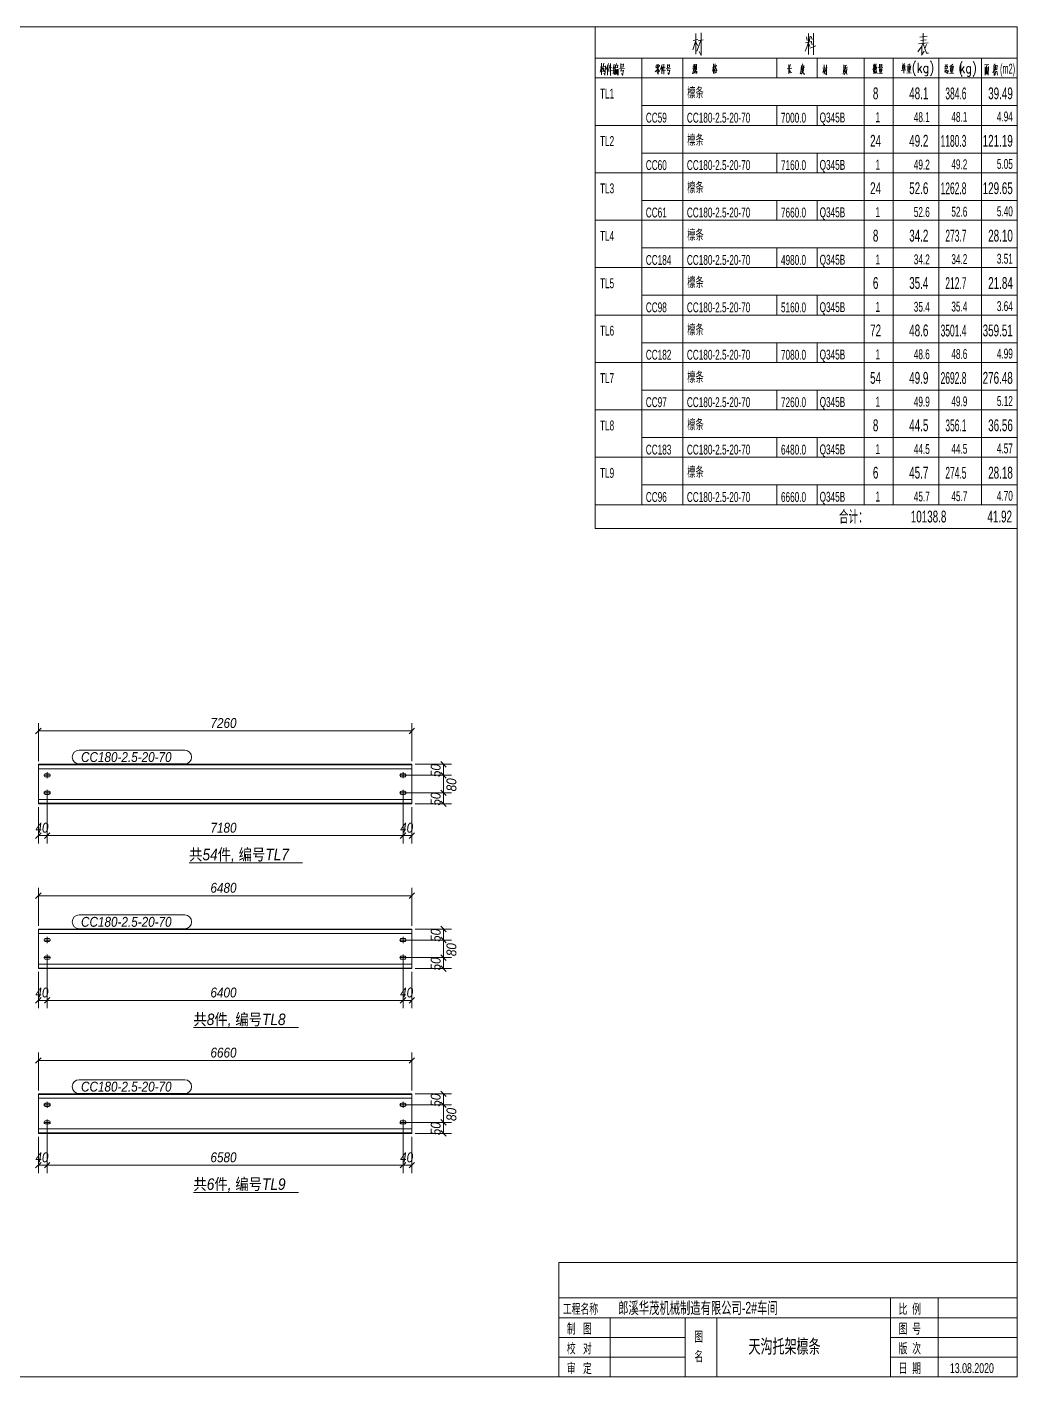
# Model space of a CAD drawing. Extents: x 857 to 4439, y -1249 to 4637.
# Drawn here: x 1146.1 to 1447, y -295.4 to 114.6 of the extents above; entities that cross this region are included whole.
import ezdxf

# ---------------------------------------------------------------- set-up
doc = ezdxf.new("R2010")
doc.units = 0
doc.header["$LTSCALE"] = 1000
doc.header["$MEASUREMENT"] = 0
doc.linetypes.add('XKITLINE00', pattern=[0])
doc.linetypes.add('XKITLINE02', pattern=[4, 2, -2])
for name, color, linetype, lineweight in [('Bolt', 7, 'Continuous', 0), ('DrawingSheet', 5, 'Continuous', 0), ('OtherObjectType', 1, 'Continuous', 0), ('Part', 2, 'Continuous', 0), ('PartMark', 3, 'Continuous', 0), ('Z-DIMENSIONS', 1, 'Continuous', 0)]:
    doc.layers.add(name, color=color, linetype=linetype, lineweight=lineweight)
doc.styles.add('Arial Italic', font='ariali.ttf')
doc.styles.add('宋体', font='arial.ttf')

# ---------------------------------------------------------------- blocks, each defined once
blk = doc.blocks.new('天沟托架檩条')
at = {"layer": 'Bolt', "color": 3, "linetype": 'XKITLINE00', "lineweight": 0}
for p, q in [((294.27, 186.82), (294.27, 188.68)), ((402.42, 186.82), (402.42, 188.68)), ((293.34, 187.75), (293.37, 187.93)), ((293.37, 187.57), (293.34, 187.75)), ((293.34, 187.75), (293.34, 187.75)), ((295.2, 187.75), (293.34, 187.75)), ((293.37, 187.93), (293.47, 188.08)), ((293.47, 187.42), (293.37, 187.57)), ((293.47, 188.08), (293.63, 188.18)), ((293.63, 187.32), (293.47, 187.42)), ((293.63, 188.18), (293.8, 188.22)), ((293.8, 187.28), (293.63, 187.32)), ((293.8, 188.22), (294.74, 188.22)), ((294.74, 187.28), (293.8, 187.28)), ((294.74, 188.22), (294.92, 188.18)), ((294.92, 187.32), (294.74, 187.28)), ((294.92, 188.18), (295.07, 188.08)), ((295.07, 187.42), (294.92, 187.32)), ((295.07, 188.08), (295.17, 187.93)), ((295.17, 187.57), (295.07, 187.42)), ((295.17, 187.93), (295.2, 187.75)), ((295.2, 187.75), (295.17, 187.57)), ((295.2, 187.75), (295.2, 187.75)), ((401.49, 187.75), (401.53, 187.93)), ((401.53, 187.57), (401.49, 187.75)), ((401.49, 187.75), (401.49, 187.75)), ((403.36, 187.75), (401.49, 187.75)), ((401.53, 187.93), (401.63, 188.08)), ((401.63, 187.42), (401.53, 187.57)), ((401.63, 188.08), (401.78, 188.18)), ((401.78, 187.32), (401.63, 187.42)), ((401.78, 188.18), (401.96, 188.22)), ((401.96, 187.28), (401.78, 187.32)), ((401.96, 188.22), (402.89, 188.22)), ((402.89, 187.28), (401.96, 187.28)), ((402.89, 188.22), (403.07, 188.18)), ((403.07, 187.32), (402.89, 187.28)), ((403.07, 188.18), (403.22, 188.08)), ((403.22, 187.42), (403.07, 187.32)), ((403.22, 188.08), (403.32, 187.93)), ((403.32, 187.57), (403.22, 187.42)), ((403.32, 187.93), (403.36, 187.75)), ((403.36, 187.75), (403.32, 187.57)), ((403.36, 187.75), (403.36, 187.75)), ((293.34, 182.42), (293.37, 182.59)), ((293.37, 182.24), (293.34, 182.42)), ((293.34, 182.42), (293.34, 182.42)), ((295.2, 182.42), (293.34, 182.42)), ((293.37, 182.59), (293.47, 182.75)), ((293.47, 182.09), (293.37, 182.24)), ((293.47, 182.75), (293.63, 182.85)), ((293.63, 181.98), (293.47, 182.09)), ((293.63, 182.85), (293.8, 182.88)), ((293.8, 181.95), (293.63, 181.98)), ((293.8, 182.88), (294.74, 182.88)), ((294.74, 181.95), (293.8, 181.95)), ((294.27, 181.48), (294.27, 183.35)), ((294.74, 182.88), (294.92, 182.85)), ((294.92, 181.98), (294.74, 181.95)), ((294.92, 182.85), (295.07, 182.75)), ((295.07, 182.09), (294.92, 181.98)), ((295.07, 182.75), (295.17, 182.59)), ((295.17, 182.24), (295.07, 182.09)), ((295.17, 182.59), (295.2, 182.42)), ((295.2, 182.42), (295.17, 182.24)), ((295.2, 182.42), (295.2, 182.42)), ((401.49, 182.42), (401.53, 182.59)), ((401.53, 182.24), (401.49, 182.42)), ((401.49, 182.42), (401.49, 182.42)), ((403.36, 182.42), (401.49, 182.42)), ((401.53, 182.59), (401.63, 182.75)), ((401.63, 182.09), (401.53, 182.24)), ((401.63, 182.75), (401.78, 182.85)), ((401.78, 181.98), (401.63, 182.09)), ((401.78, 182.85), (401.96, 182.88)), ((401.96, 181.95), (401.78, 181.98)), ((401.96, 182.88), (402.89, 182.88)), ((402.89, 181.95), (401.96, 181.95)), ((402.42, 181.48), (402.42, 183.35)), ((402.89, 182.88), (403.07, 182.85)), ((403.07, 181.98), (402.89, 181.95)), ((403.07, 182.85), (403.22, 182.75)), ((403.22, 182.09), (403.07, 181.98)), ((403.22, 182.75), (403.32, 182.59)), ((403.32, 182.24), (403.22, 182.09)), ((403.32, 182.59), (403.36, 182.42)), ((403.36, 182.42), (403.32, 182.24)), ((403.36, 182.42), (403.36, 182.42)), ((293.34, 137.7), (293.37, 137.88)), ((293.37, 137.52), (293.34, 137.7)), ((293.34, 137.7), (293.34, 137.7)), ((293.34, 137.7), (295.2, 137.7)), ((293.37, 137.88), (293.47, 138.03)), ((293.47, 137.37), (293.37, 137.52)), ((293.47, 138.03), (293.63, 138.13)), ((293.63, 137.27), (293.47, 137.37)), ((293.63, 138.13), (293.8, 138.17)), ((293.8, 137.23), (293.63, 137.27)), ((293.8, 138.17), (294.74, 138.17)), ((294.74, 137.23), (293.8, 137.23)), ((294.27, 138.63), (294.27, 136.77)), ((294.74, 138.17), (294.92, 138.13)), ((294.92, 137.27), (294.74, 137.23)), ((294.92, 138.13), (295.07, 138.03)), ((295.07, 137.37), (294.92, 137.27)), ((295.07, 138.03), (295.17, 137.88)), ((295.17, 137.52), (295.07, 137.37)), ((295.17, 137.88), (295.2, 137.7)), ((295.2, 137.7), (295.17, 137.52)), ((295.2, 137.7), (295.2, 137.7)), ((401.49, 137.7), (401.53, 137.88)), ((401.53, 137.52), (401.49, 137.7)), ((401.49, 137.7), (401.49, 137.7)), ((401.49, 137.7), (403.36, 137.7)), ((401.53, 137.88), (401.63, 138.03)), ((401.63, 137.37), (401.53, 137.52)), ((401.63, 138.03), (401.78, 138.13)), ((401.78, 137.27), (401.63, 137.37)), ((401.78, 138.13), (401.96, 138.17)), ((401.96, 137.23), (401.78, 137.27)), ((401.96, 138.17), (402.89, 138.17)), ((402.89, 137.23), (401.96, 137.23)), ((402.42, 138.63), (402.42, 136.77)), ((402.89, 138.17), (403.07, 138.13)), ((403.07, 137.27), (402.89, 137.23)), ((403.07, 138.13), (403.22, 138.03)), ((403.22, 137.37), (403.07, 137.27)), ((403.22, 138.03), (403.32, 137.88)), ((403.32, 137.52), (403.22, 137.37)), ((403.32, 137.88), (403.36, 137.7)), ((403.36, 137.7), (403.32, 137.52)), ((403.36, 137.7), (403.36, 137.7)), ((293.34, 132.37), (293.37, 132.55)), ((293.37, 132.19), (293.34, 132.37)), ((293.34, 132.37), (293.34, 132.37)), ((293.34, 132.37), (295.2, 132.37)), ((293.37, 132.55), (293.47, 132.7)), ((293.47, 132.04), (293.37, 132.19)), ((293.47, 132.7), (293.63, 132.8)), ((293.63, 131.94), (293.47, 132.04)), ((293.63, 132.8), (293.8, 132.83)), ((293.8, 131.9), (293.63, 131.94)), ((293.8, 132.83), (294.74, 132.83)), ((294.74, 131.9), (293.8, 131.9)), ((294.27, 133.3), (294.27, 131.43)), ((294.74, 132.83), (294.92, 132.8)), ((294.92, 131.94), (294.74, 131.9)), ((294.92, 132.8), (295.07, 132.7)), ((295.07, 132.04), (294.92, 131.94)), ((295.07, 132.7), (295.17, 132.55)), ((295.17, 132.19), (295.07, 132.04)), ((295.17, 132.55), (295.2, 132.37)), ((295.2, 132.37), (295.17, 132.19)), ((295.2, 132.37), (295.2, 132.37)), ((401.49, 132.37), (401.53, 132.55)), ((401.53, 132.19), (401.49, 132.37)), ((401.49, 132.37), (401.49, 132.37)), ((401.49, 132.37), (403.36, 132.37)), ((401.53, 132.55), (401.63, 132.7)), ((401.63, 132.04), (401.53, 132.19)), ((401.63, 132.7), (401.78, 132.8)), ((401.78, 131.94), (401.63, 132.04)), ((401.78, 132.8), (401.96, 132.83)), ((401.96, 131.9), (401.78, 131.94)), ((401.96, 132.83), (402.89, 132.83)), ((402.89, 131.9), (401.96, 131.9)), ((402.42, 133.3), (402.42, 131.43)), ((402.89, 132.83), (403.07, 132.8)), ((403.07, 131.94), (402.89, 131.9)), ((403.07, 132.8), (403.22, 132.7)), ((403.22, 132.04), (403.07, 131.94)), ((403.22, 132.7), (403.32, 132.55)), ((403.32, 132.19), (403.22, 132.04)), ((403.32, 132.55), (403.36, 132.37)), ((403.36, 132.37), (403.32, 132.19)), ((403.36, 132.37), (403.36, 132.37)), ((293.34, 87.65), (293.37, 87.83)), ((293.37, 87.47), (293.34, 87.65)), ((293.34, 87.65), (293.34, 87.65)), ((295.2, 87.65), (293.34, 87.65)), ((293.37, 87.83), (293.47, 87.98)), ((293.47, 87.32), (293.37, 87.47)), ((293.47, 87.98), (293.63, 88.08)), ((293.63, 87.22), (293.47, 87.32)), ((293.63, 88.08), (293.8, 88.12)), ((293.8, 87.18), (293.63, 87.22)), ((293.8, 88.12), (294.74, 88.12)), ((294.74, 87.18), (293.8, 87.18)), ((294.27, 86.72), (294.27, 88.58)), ((294.74, 88.12), (294.92, 88.08)), ((294.92, 87.22), (294.74, 87.18)), ((294.92, 88.08), (295.07, 87.98)), ((295.07, 87.32), (294.92, 87.22)), ((295.07, 87.98), (295.17, 87.83)), ((295.17, 87.47), (295.07, 87.32)), ((295.17, 87.83), (295.2, 87.65)), ((295.2, 87.65), (295.17, 87.47)), ((295.2, 87.65), (295.2, 87.65)), ((401.49, 87.65), (401.53, 87.83)), ((401.53, 87.47), (401.49, 87.65)), ((401.49, 87.65), (401.49, 87.65)), ((403.36, 87.65), (401.49, 87.65)), ((401.53, 87.83), (401.63, 87.98)), ((401.63, 87.32), (401.53, 87.47)), ((401.63, 87.98), (401.78, 88.08)), ((401.78, 87.22), (401.63, 87.32)), ((401.78, 88.08), (401.96, 88.12)), ((401.96, 87.18), (401.78, 87.22)), ((401.96, 88.12), (402.89, 88.12)), ((402.89, 87.18), (401.96, 87.18)), ((402.42, 86.72), (402.42, 88.58)), ((402.89, 88.12), (403.07, 88.08)), ((403.07, 87.22), (402.89, 87.18)), ((403.07, 88.08), (403.22, 87.98)), ((403.22, 87.32), (403.07, 87.22)), ((403.22, 87.98), (403.32, 87.83)), ((403.32, 87.47), (403.22, 87.32)), ((403.32, 87.83), (403.36, 87.65)), ((403.36, 87.65), (403.32, 87.47)), ((403.36, 87.65), (403.36, 87.65)), ((293.34, 82.32), (293.37, 82.5)), ((293.37, 82.14), (293.34, 82.32)), ((293.34, 82.32), (293.34, 82.32)), ((295.2, 82.32), (293.34, 82.32)), ((293.37, 82.5), (293.47, 82.65)), ((293.47, 81.99), (293.37, 82.14)), ((293.47, 82.65), (293.63, 82.75)), ((293.63, 82.75), (293.8, 82.78)), ((293.8, 82.78), (294.74, 82.78)), ((294.27, 81.38), (294.27, 83.25)), ((294.74, 82.78), (294.92, 82.75)), ((294.92, 82.75), (295.07, 82.65)), ((295.07, 82.65), (295.17, 82.5)), ((295.17, 82.14), (295.07, 81.99)), ((295.17, 82.5), (295.2, 82.32)), ((295.2, 82.32), (295.17, 82.14)), ((295.2, 82.32), (295.2, 82.32)), ((401.49, 82.32), (401.53, 82.5)), ((401.53, 82.14), (401.49, 82.32)), ((401.49, 82.32), (401.49, 82.32)), ((403.36, 82.32), (401.49, 82.32)), ((401.53, 82.5), (401.63, 82.65)), ((401.63, 81.99), (401.53, 82.14)), ((401.63, 82.65), (401.78, 82.75)), ((401.78, 82.75), (401.96, 82.78)), ((401.96, 82.78), (402.89, 82.78)), ((402.42, 81.38), (402.42, 83.25)), ((402.89, 82.78), (403.07, 82.75)), ((403.07, 82.75), (403.22, 82.65)), ((403.22, 82.65), (403.32, 82.5)), ((403.32, 82.14), (403.22, 81.99)), ((403.32, 82.5), (403.36, 82.32)), ((403.36, 82.32), (403.32, 82.14)), ((403.36, 82.32), (403.36, 82.32)), ((293.63, 81.89), (293.47, 81.99)), ((293.8, 81.85), (293.63, 81.89)), ((294.74, 81.85), (293.8, 81.85)), ((294.92, 81.89), (294.74, 81.85)), ((295.07, 81.99), (294.92, 81.89)), ((401.78, 81.89), (401.63, 81.99)), ((401.96, 81.85), (401.78, 81.89)), ((402.89, 81.85), (401.96, 81.85)), ((403.07, 81.89), (402.89, 81.85)), ((403.22, 81.99), (403.07, 81.89))]:
    blk.add_line(p, q, dxfattribs=at)
at = {"layer": 'DrawingSheet', "color": 5, "linetype": 'XKITLINE00', "lineweight": 0}
for p, q in [((589, 415), (5, 415)), ((589, 5), (589, 415)), ((5, 5), (589, 5))]:
    blk.add_line(p, q, dxfattribs=at)
at = {"layer": 'OtherObjectType', "color": 6, "linetype": 'XKITLINE00', "lineweight": 0}
for p, q in [((460.84, 415), (460.84, 399.52)), ((460.84, 405.52), (589, 405.52)), ((475, 405.52), (475, 399.52)), ((487.48, 405.52), (487.48, 399.52)), ((516.04, 405.52), (516.04, 399.52)), ((528.28, 405.52), (528.28, 399.52)), ((542.56, 405.52), (542.56, 399.52)), ((551.32, 405.52), (551.32, 399.52)), ((565.24, 405.52), (565.24, 399.52)), ((578.2, 405.52), (578.2, 399.52)), ((460.84, 399.52), (460.84, 391.12)), ((589, 399.52), (460.84, 399.52)), ((475, 399.52), (475, 391.12)), ((487.48, 399.52), (487.48, 391.12)), ((542.56, 399.52), (542.56, 391.12)), ((551.32, 399.52), (551.32, 391.12)), ((565.24, 399.52), (565.24, 391.12)), ((578.2, 399.52), (578.2, 391.12)), ((460.84, 391.12), (460.84, 385.12)), ((475, 391.12), (475, 385.12)), ((475, 391.12), (589, 391.12)), ((487.48, 391.12), (487.48, 385.12)), ((516.04, 391.12), (516.04, 385.12)), ((528.28, 391.12), (528.28, 385.12)), ((542.56, 391.12), (542.56, 385.12)), ((551.32, 391.12), (551.32, 385.12)), ((565.24, 391.12), (565.24, 385.12)), ((578.2, 391.12), (578.2, 385.12)), ((460.84, 385.12), (460.84, 376.72)), ((589, 385.12), (460.84, 385.12)), ((475, 385.12), (589, 385.12)), ((475, 385.12), (475, 376.72)), ((487.48, 385.12), (487.48, 376.72)), ((542.56, 385.12), (542.56, 376.72)), ((551.32, 385.12), (551.32, 376.72)), ((565.24, 385.12), (565.24, 376.72)), ((578.2, 385.12), (578.2, 376.72)), ((460.84, 376.72), (460.84, 370.72)), ((475, 376.72), (475, 370.72)), ((475, 376.72), (589, 376.72)), ((487.48, 376.72), (487.48, 370.72)), ((516.04, 376.72), (516.04, 370.72)), ((528.28, 376.72), (528.28, 370.72)), ((542.56, 376.72), (542.56, 370.72)), ((551.32, 376.72), (551.32, 370.72)), ((565.24, 376.72), (565.24, 370.72)), ((578.2, 376.72), (578.2, 370.72)), ((460.84, 370.72), (460.84, 362.32)), ((589, 370.72), (460.84, 370.72)), ((475, 370.72), (589, 370.72)), ((475, 370.72), (475, 362.32)), ((487.48, 370.72), (487.48, 362.32)), ((542.56, 370.72), (542.56, 362.32)), ((551.32, 370.72), (551.32, 362.32)), ((565.24, 370.72), (565.24, 362.32)), ((578.2, 370.72), (578.2, 362.32)), ((460.84, 362.32), (460.84, 356.32)), ((475, 362.32), (475, 356.32)), ((475, 362.32), (589, 362.32)), ((487.48, 362.32), (487.48, 356.32)), ((516.04, 362.32), (516.04, 356.32)), ((528.28, 362.32), (528.28, 356.32)), ((542.56, 362.32), (542.56, 356.32)), ((551.32, 362.32), (551.32, 356.32)), ((565.24, 362.32), (565.24, 356.32)), ((578.2, 362.32), (578.2, 356.32)), ((460.84, 356.32), (460.84, 347.92)), ((589, 356.32), (460.84, 356.32)), ((475, 356.32), (589, 356.32)), ((475, 356.32), (475, 347.92)), ((487.48, 356.32), (487.48, 347.92)), ((542.56, 356.32), (542.56, 347.92)), ((551.32, 356.32), (551.32, 347.92)), ((565.24, 356.32), (565.24, 347.92)), ((578.2, 356.32), (578.2, 347.92)), ((460.84, 347.92), (460.84, 341.92)), ((475, 347.92), (475, 341.92)), ((475, 347.92), (589, 347.92)), ((487.48, 347.92), (487.48, 341.92)), ((516.04, 347.92), (516.04, 341.92)), ((528.28, 347.92), (528.28, 341.92)), ((542.56, 347.92), (542.56, 341.92)), ((551.32, 347.92), (551.32, 341.92)), ((565.24, 347.92), (565.24, 341.92)), ((578.2, 347.92), (578.2, 341.92)), ((460.84, 341.92), (460.84, 333.52)), ((589, 341.92), (460.84, 341.92)), ((475, 341.92), (589, 341.92)), ((475, 341.92), (475, 333.52)), ((487.48, 341.92), (487.48, 333.52)), ((542.56, 341.92), (542.56, 333.52)), ((551.32, 341.92), (551.32, 333.52)), ((565.24, 341.92), (565.24, 333.52)), ((578.2, 341.92), (578.2, 333.52)), ((460.84, 333.52), (460.84, 327.52)), ((475, 333.52), (475, 327.52)), ((475, 333.52), (589, 333.52)), ((487.48, 333.52), (487.48, 327.52)), ((516.04, 333.52), (516.04, 327.52)), ((528.28, 333.52), (528.28, 327.52)), ((542.56, 333.52), (542.56, 327.52)), ((551.32, 333.52), (551.32, 327.52)), ((565.24, 333.52), (565.24, 327.52)), ((578.2, 333.52), (578.2, 327.52)), ((460.84, 327.52), (460.84, 319.12)), ((589, 327.52), (460.84, 327.52)), ((475, 327.52), (589, 327.52)), ((475, 327.52), (475, 319.12)), ((487.48, 327.52), (487.48, 319.12)), ((542.56, 327.52), (542.56, 319.12)), ((551.32, 327.52), (551.32, 319.12)), ((565.24, 327.52), (565.24, 319.12)), ((578.2, 327.52), (578.2, 319.12)), ((460.84, 319.12), (460.84, 313.12)), ((475, 319.12), (475, 313.12)), ((475, 319.12), (589, 319.12)), ((487.48, 319.12), (487.48, 313.12)), ((516.04, 319.12), (516.04, 313.12)), ((528.28, 319.12), (528.28, 313.12)), ((542.56, 319.12), (542.56, 313.12)), ((551.32, 319.12), (551.32, 313.12)), ((565.24, 319.12), (565.24, 313.12)), ((578.2, 319.12), (578.2, 313.12)), ((460.84, 313.12), (460.84, 304.72)), ((589, 313.12), (460.84, 313.12)), ((475, 313.12), (589, 313.12)), ((475, 313.12), (475, 304.72)), ((487.48, 313.12), (487.48, 304.72)), ((542.56, 313.12), (542.56, 304.72)), ((551.32, 313.12), (551.32, 304.72)), ((565.24, 313.12), (565.24, 304.72)), ((578.2, 313.12), (578.2, 304.72)), ((460.84, 304.72), (460.84, 298.72)), ((475, 304.72), (475, 298.72)), ((475, 304.72), (589, 304.72)), ((487.48, 304.72), (487.48, 298.72)), ((516.04, 304.72), (516.04, 298.72)), ((528.28, 304.72), (528.28, 298.72)), ((542.56, 304.72), (542.56, 298.72)), ((551.32, 304.72), (551.32, 298.72)), ((565.24, 304.72), (565.24, 298.72)), ((578.2, 304.72), (578.2, 298.72)), ((460.84, 298.72), (460.84, 290.32)), ((589, 298.72), (460.84, 298.72)), ((475, 298.72), (589, 298.72)), ((475, 298.72), (475, 290.32)), ((487.48, 298.72), (487.48, 290.32)), ((542.56, 298.72), (542.56, 290.32)), ((551.32, 298.72), (551.32, 290.32)), ((565.24, 298.72), (565.24, 290.32)), ((578.2, 298.72), (578.2, 290.32)), ((460.84, 290.32), (460.84, 284.32)), ((475, 290.32), (475, 284.32)), ((475, 290.32), (589, 290.32)), ((487.48, 290.32), (487.48, 284.32)), ((516.04, 290.32), (516.04, 284.32)), ((528.28, 290.32), (528.28, 284.32)), ((542.56, 290.32), (542.56, 284.32)), ((551.32, 290.32), (551.32, 284.32)), ((565.24, 290.32), (565.24, 284.32)), ((578.2, 290.32), (578.2, 284.32)), ((460.84, 284.32), (460.84, 275.92)), ((589, 284.32), (460.84, 284.32)), ((475, 284.32), (589, 284.32)), ((475, 284.32), (475, 275.92)), ((487.48, 284.32), (487.48, 275.92)), ((542.56, 284.32), (542.56, 275.92)), ((551.32, 284.32), (551.32, 275.92)), ((565.24, 284.32), (565.24, 275.92)), ((578.2, 284.32), (578.2, 275.92)), ((460.84, 275.92), (460.84, 269.92)), ((475, 275.92), (475, 269.92)), ((475, 275.92), (589, 275.92)), ((487.48, 275.92), (487.48, 269.92)), ((516.04, 275.92), (516.04, 269.92)), ((528.28, 275.92), (528.28, 269.92)), ((542.56, 275.92), (542.56, 269.92)), ((551.32, 275.92), (551.32, 269.92)), ((565.24, 275.92), (565.24, 269.92)), ((578.2, 275.92), (578.2, 269.92)), ((460.84, 269.92), (460.84, 262.72)), ((460.84, 269.92), (589, 269.92)), ((475, 269.92), (589, 269.92)), ((460.84, 262.72), (589, 262.72))]:
    blk.add_line(p, q, dxfattribs=at)
at = {"layer": 'OtherObjectType', "color": 2, "linetype": 'XKITLINE00', "lineweight": 0}
for p, q in [((490.48, 408.07), (491.35, 410.89)), ((491.96, 411.21), (490.57, 410.89)), ((491.35, 406.74), (491.35, 413.07)), ((491.87, 409.41), (491.35, 410.45)), ((492.14, 410.83), (493.59, 411.12)), ((492.92, 410.98), (492.25, 408.97)), ((493.04, 413.27), (493.04, 406.36)), ((524.73, 410.22), (526.24, 410.51)), ((525.02, 412.02), (525.26, 410.89)), ((525.63, 410.37), (525.14, 408.89)), ((525.63, 413.07), (525.63, 406.65)), ((525.63, 410.08), (526.07, 409.12)), ((526.13, 412.17), (525.81, 410.45)), ((526.48, 412.08), (526.74, 411.21)), ((526.48, 410.69), (526.79, 409.55)), ((527.2, 406.51), (527.2, 413.13)), ((562.04, 410.22), (559.07, 409.84)), ((559.45, 411.88), (561.69, 412.17)), ((559.74, 410.89), (561.37, 411.12)), ((560.53, 413.13), (560.53, 410.08)), ((492.25, 408.97), (491.7, 407.7)), ((493.04, 406.36), (492.43, 407.55)), ((525.14, 408.89), (524.62, 407.7)), ((526.01, 408.6), (527.87, 409.26)), ((559.86, 408.89), (558.9, 407.46)), ((560.47, 409.99), (559.86, 408.89)), ((559.97, 406.42), (560.76, 407.7)), ((560.09, 409.12), (560.09, 406.59)), ((560.47, 409.84), (561.48, 407.09)), ((561.51, 409.64), (560.96, 408.51)), ((561.48, 407.09), (562.15, 407.09)), ((449.8, 39.8), (589, 39.8)), ((449.8, 39.8), (449.8, 5)), ((589, 39.8), (589, 5)), ((449.8, 5), (589, 5))]:
    blk.add_line(p, q, dxfattribs=at)
at = {"layer": 'OtherObjectType', "color": 4, "linetype": 'XKITLINE00', "lineweight": 0}
for p, q in [((462.28, 401.29), (462.76, 402.8)), ((463.09, 402.95), (462.34, 402.8)), ((462.76, 403.98), (462.76, 400.49)), ((462.76, 402.47), (463, 402.16)), ((463.03, 402.08), (463.23, 402.87)), ((463.17, 401.52), (463.44, 402.54)), ((463.23, 402.87), (463.42, 403.98)), ((463.23, 402.91), (463.93, 403.07)), ((463.67, 401.36), (463.48, 401.9)), ((463.93, 403.22), (463.83, 401.44)), ((464.82, 403.9), (464.2, 402.08)), ((464.58, 403.14), (464.58, 400.39)), ((465.03, 402.58), (464.84, 401.87)), ((465.11, 403.41), (465.03, 402.58)), ((465.05, 402.58), (465.82, 402.7)), ((465.42, 403.94), (465.42, 400.28)), ((466.21, 402.39), (466.6, 402.58)), ((466.71, 401.9), (466.21, 401.6)), ((466.6, 403.74), (466.27, 402.43)), ((466.71, 402.87), (466.27, 401.63)), ((466.93, 401.9), (466.81, 401.21)), ((466.98, 403.55), (466.93, 401.9)), ((467.7, 402.7), (466.95, 402.58)), ((466.98, 400.53), (466.95, 402.23)), ((466.98, 403.22), (467.66, 403.34)), ((466.98, 402.04), (467.78, 402.16)), ((467.25, 402.04), (467.25, 400.72)), ((467.27, 403.94), (467.44, 403.48)), ((467.49, 400.72), (467.53, 402.12)), ((467.7, 403.41), (467.64, 402.7)), ((467.82, 402.23), (467.76, 400.36)), ((468.2, 402.27), (469.75, 402.43)), ((468.65, 403.9), (468.65, 402.62)), ((468.65, 403.59), (469.36, 403.72)), ((469.42, 402.87), (468.65, 402.8)), ((468.76, 402.31), (468.65, 401.63)), ((469.44, 401.87), (469.09, 400.24)), ((469.42, 403.82), (469.36, 402.87)), ((479.51, 401.9), (479.08, 401.35)), ((479.31, 403.35), (479.22, 402.73)), ((479.29, 403.16), (480.36, 403.31)), ((479.39, 402.85), (479.66, 402.92)), ((479.39, 402.56), (479.66, 402.61)), ((479.41, 403.48), (480.2, 403.62)), ((479.83, 402.5), (479.51, 401.9)), ((479.7, 401.99), (479.85, 401.7)), ((479.8, 403.52), (479.8, 402.59)), ((479.8, 402.38), (480.4, 401.57)), ((479.93, 402.92), (480.2, 402.98)), ((479.93, 402.61), (480.2, 402.69)), ((480.38, 403.41), (480.28, 402.92)), ((481.21, 403.64), (480.71, 402.13)), ((481.02, 403.02), (481.02, 400.74)), ((481.26, 402.2), (481.13, 401.6)), ((481.19, 401.76), (482.16, 401.9)), ((481.34, 402.89), (481.26, 402.2)), ((481.42, 402.56), (482.06, 402.65)), ((481.71, 403.68), (481.71, 400.64)), ((482.41, 402.28), (483.69, 402.42)), ((483.42, 401.86), (482.74, 401.72)), ((482.78, 403.64), (482.78, 402.59)), ((482.78, 403.39), (483.4, 403.45)), ((483.42, 402.79), (482.78, 402.73)), ((482.87, 402.32), (482.78, 401.76)), ((483.45, 401.96), (483.15, 400.6)), ((483.42, 403.58), (483.38, 402.79)), ((491.02, 402.43), (490.4, 402.31)), ((490.46, 402.89), (490.98, 402.99)), ((490.75, 402.29), (490.59, 401.4)), ((490.71, 402.08), (490.96, 401.52)), ((490.81, 403.57), (490.75, 402.29)), ((491.23, 401.9), (490.98, 401.21)), ((491.11, 403.72), (491.11, 401.96)), ((491.6, 403.55), (491.11, 403.49)), ((491.37, 403.1), (491.23, 401.9)), ((491.39, 402.14), (491.39, 401.07)), ((491.56, 401.96), (491.6, 403.69)), ((496.79, 402.74), (496.44, 401.54)), ((496.5, 402.74), (497, 402.87)), ((496.79, 403.82), (496.79, 400.88)), ((496.79, 403.72), (496.79, 400.84)), ((496.79, 402.54), (496.96, 402.14)), ((497.27, 402.33), (496.9, 401.73)), ((497.31, 403.82), (497.06, 402.7)), ((497.19, 403.22), (497.66, 403.34)), ((497.21, 401.94), (497.21, 400.84)), ((497.21, 401.81), (497.64, 401.87)), ((497.23, 402.97), (497.74, 401.94)), ((497.41, 402.66), (497.27, 402.33)), ((497.7, 403.4), (497.41, 402.66)), ((497.64, 401.96), (497.62, 401.15)), ((497.74, 401.94), (497.93, 401.94)), ((519.16, 402.27), (520.53, 402.46)), ((519.61, 403.66), (519.61, 401.01)), ((519.95, 403.1), (519.61, 402.64)), ((519.8, 402.33), (520.26, 401.11)), ((520.19, 403.58), (519.95, 403.1)), ((523.42, 402.31), (523.26, 401.3)), ((523.46, 403.33), (523.42, 402.31)), ((523.46, 403.06), (524.44, 403.24)), ((523.48, 402.54), (524.44, 402.66)), ((523.65, 401.84), (524.15, 401.94)), ((523.73, 403.06), (523.73, 402.08)), ((523.73, 402.17), (524.13, 402.23)), ((523.81, 403.8), (523.92, 403.26)), ((524.06, 401.57), (524.17, 402.04)), ((524.08, 402.23), (524.1, 403.1)), ((529.96, 401.23), (530.37, 402.49)), ((530.64, 402.63), (530.02, 402.49)), ((530.37, 400.63), (530.37, 403.46)), ((530.58, 401.84), (530.37, 402.3)), ((530.7, 402.45), (531.35, 402.59)), ((531.04, 402.41), (530.75, 401.52)), ((531.1, 403.56), (531.1, 400.48)), ((536.39, 402.26), (536.31, 401.47)), ((536.41, 403.46), (536.39, 402.26)), ((537.26, 403.42), (536.41, 403.13)), ((536.46, 402.59), (537.45, 402.82)), ((536.62, 402.36), (536.62, 401.27)), ((537.2, 402.26), (536.62, 402.13)), ((536.93, 401.87), (536.85, 401.27)), ((536.89, 402.2), (536.91, 403.19)), ((537.24, 402.44), (537.2, 401.23)), ((545.61, 402.89), (545.2, 402)), ((545.28, 402.85), (545.99, 402.99)), ((545.28, 401.79), (545.78, 401.96)), ((545.37, 403.51), (545.49, 403.05)), ((545.59, 402.2), (545.43, 401.5)), ((545.61, 403.78), (545.61, 402.25)), ((545.61, 402.81), (545.9, 402.39)), ((545.82, 402.16), (545.72, 401.58)), ((545.86, 403.61), (545.76, 402.95)), ((546.03, 402.76), (545.9, 402.14)), ((545.95, 402.39), (546.36, 400.98)), ((546.11, 403.16), (546.03, 402.76)), ((546.03, 402.76), (546.52, 402.85)), ((546.23, 401.96), (546.09, 401.36)), ((546.17, 403.78), (546.11, 403.16)), ((546.3, 402.81), (546.23, 401.96)), ((546.85, 402.56), (548.22, 402.66)), ((547.23, 402.43), (547.23, 401.54)), ((547.23, 402.25), (547.95, 402.33)), ((547.25, 403.74), (547.25, 402.8)), ((547.25, 403.55), (547.95, 403.61)), ((547.25, 403.22), (547.85, 403.28)), ((547.95, 402.99), (547.25, 402.93)), ((547.33, 401.96), (547.81, 402)), ((547.58, 402.29), (547.58, 400.98)), ((547.97, 403.69), (547.93, 402.99)), ((547.97, 402.43), (547.93, 401.69)), ((553.84, 401.82), (555.23, 401.98)), ((554.19, 403.28), (554.19, 402.11)), ((554.94, 403.22), (554.19, 403.1)), ((554.19, 402.21), (554.98, 402.31)), ((554.27, 403.88), (554.44, 403.31)), ((554.29, 402.71), (554.85, 402.77)), ((554.58, 400.95), (554.58, 403.14)), ((554.85, 403.89), (554.63, 403.22)), ((554.96, 403.28), (554.9, 402.31)), ((555.49, 403), (556.88, 403.22)), ((556.2, 403.57), (555.76, 403.37)), ((555.78, 402.85), (555.83, 401.73)), ((555.81, 402.71), (556.61, 402.81)), ((556.67, 402.02), (555.83, 401.92)), ((555.87, 402.31), (556.47, 402.38)), ((556.49, 403.84), (556.2, 403.57)), ((556.2, 403.57), (556.2, 401.09)), ((556.65, 402.98), (556.57, 402.06)), ((557.54, 403.41), (557.42, 402.69)), ((557.42, 402.69), (557.42, 402.13)), ((557.42, 402.13), (557.54, 401.42)), ((557.75, 403.97), (557.54, 403.41)), ((557.96, 404.42), (557.75, 403.97)), ((558.18, 404.69), (557.96, 404.42)), ((558.93, 404.13), (558.93, 401.13)), ((560, 403.12), (558.93, 401.69)), ((559.36, 402.27), (560.09, 401.13)), ((560.75, 402.69), (560.63, 402.27)), ((560.63, 402.27), (560.63, 401.98)), ((560.63, 401.98), (560.75, 401.55)), ((560.96, 402.98), (560.75, 402.69)), ((561.18, 403.12), (560.96, 402.98)), ((561.49, 403.12), (561.18, 403.12)), ((561.7, 402.98), (561.49, 403.12)), ((561.91, 402.69), (561.7, 402.98)), ((561.91, 403.12), (561.91, 400.84)), ((562.67, 404.69), (562.88, 404.42)), ((562.88, 404.42), (563.09, 403.97)), ((563.09, 403.97), (563.31, 403.41)), ((563.31, 403.41), (563.42, 402.69)), ((563.42, 402.13), (563.31, 401.42)), ((563.42, 402.69), (563.42, 402.13)), ((567.16, 401.8), (567.04, 401.32)), ((567.16, 403.66), (567.35, 403.19)), ((567.16, 401.9), (567.41, 401.34)), ((567.18, 403.06), (567.18, 402.09)), ((567.18, 402.92), (567.84, 403.02)), ((567.8, 402.4), (567.18, 402.3)), ((567.43, 402.03), (567.66, 401.66)), ((567.78, 403.68), (567.62, 403.02)), ((567.84, 403.1), (567.78, 402.4)), ((567.91, 401.9), (568.13, 401.43)), ((568.46, 402.88), (569.83, 403.1)), ((569.17, 403.45), (568.73, 403.25)), ((568.75, 402.73), (568.81, 401.61)), ((568.77, 402.59), (569.56, 402.69)), ((569.64, 401.9), (568.81, 401.8)), ((568.84, 402.19), (569.44, 402.26)), ((569.46, 403.72), (569.17, 403.45)), ((569.17, 403.45), (569.17, 400.97)), ((569.62, 402.86), (569.54, 401.94)), ((571.69, 403.29), (571.59, 402.57)), ((571.59, 402.57), (571.59, 402.01)), ((571.59, 402.01), (571.69, 401.3)), ((571.9, 403.85), (571.69, 403.29)), ((571.88, 404.01), (571.88, 401.01)), ((572.97, 403), (571.88, 401.57)), ((572.13, 404.3), (571.9, 403.85)), ((572.35, 404.57), (572.13, 404.3)), ((572.31, 402.15), (573.06, 401.01)), ((573.7, 402.57), (573.61, 402.15)), ((573.61, 402.15), (573.61, 401.86)), ((573.61, 401.86), (573.7, 401.43)), ((573.92, 402.86), (573.7, 402.57)), ((574.13, 403), (573.92, 402.86)), ((574.46, 403), (574.13, 403)), ((574.67, 402.86), (574.46, 403)), ((574.88, 402.57), (574.67, 402.86)), ((574.88, 403), (574.88, 400.72)), ((575.64, 404.57), (575.85, 404.3)), ((575.85, 404.3), (576.06, 403.85)), ((576.06, 403.85), (576.28, 403.29)), ((576.28, 403.29), (576.37, 402.57)), ((576.37, 402.01), (576.28, 401.3)), ((576.37, 402.57), (576.37, 402.01)), ((580.45, 403.66), (579.16, 403.46)), ((579.34, 402.92), (579.36, 400.36)), ((580.28, 402.74), (579.34, 402.58)), ((579.63, 402.62), (579.63, 400.74)), ((579.88, 402.16), (579.63, 402.08)), ((579.7, 402.66), (579.81, 403.58)), ((579.97, 402.66), (579.95, 400.78)), ((580.22, 400.4), (580.31, 402.96)), ((581.93, 401.82), (581.7, 401.12)), ((581.76, 402.54), (582.35, 402.7)), ((582.3, 403.84), (581.83, 403.12)), ((582.1, 402.54), (581.93, 401.82)), ((582.1, 403.42), (582.1, 400.28)), ((582.1, 402.32), (582.33, 401.86)), ((582.47, 403.46), (582.47, 401.86)), ((582.47, 403.16), (582.92, 403.3)), ((582.92, 402.12), (582.47, 402)), ((582.94, 403.38), (582.89, 402.12)), ((463.56, 401.63), (463.09, 401.48)), ((463.71, 400.36), (463.42, 400.99)), ((463.83, 401.44), (463.71, 400.36)), ((464.78, 401.63), (465.94, 401.79)), ((466.21, 400.92), (466.71, 401.44)), ((466.81, 401.21), (466.54, 400.45)), ((467.16, 401.4), (467.64, 401.48)), ((467.76, 400.36), (467.64, 400.69)), ((469.42, 401.75), (468.59, 401.6)), ((469.09, 400.24), (468.82, 400.88)), ((479.58, 401.47), (480.05, 401.57)), ((479.6, 401.16), (480.01, 400.7)), ((480.11, 401.63), (479.78, 400.97)), ((480.4, 401.57), (480.49, 401.57)), ((483.15, 400.6), (482.93, 401.12)), ((490.59, 401.4), (490.36, 400.8)), ((490.98, 401.21), (490.67, 400.84)), ((491.39, 401.07), (491.46, 400.94)), ((491.46, 400.94), (491.75, 400.94)), ((491.75, 400.94), (491.73, 401.63)), ((497.21, 401.07), (497.66, 401.15)), ((519.95, 401.51), (519.53, 400.91)), ((520.26, 401.11), (520.53, 401.15)), ((523.26, 401.3), (523.07, 400.78)), ((523.28, 400.72), (523.9, 401.28)), ((523.65, 401.67), (524.35, 400.72)), ((523.9, 401.28), (524.06, 401.57)), ((524.35, 400.72), (524.5, 400.72)), ((530.75, 401.52), (530.5, 400.96)), ((531.1, 400.48), (530.83, 401)), ((536.31, 401.47), (536.12, 400.67)), ((536.72, 400.87), (536.44, 400.58)), ((536.85, 401.27), (536.72, 400.87)), ((536.97, 401.27), (537.41, 400.62)), ((545.57, 401.17), (545.34, 400.9)), ((545.43, 401.5), (545.86, 401.17)), ((545.72, 401.58), (545.57, 401.17)), ((546.09, 401.36), (545.78, 400.84)), ((546.36, 400.98), (546.57, 400.98)), ((546.92, 400.9), (548.12, 400.99)), ((547.16, 401.3), (547.95, 401.36)), ((547.95, 401.69), (547.23, 401.63)), ((556.88, 401.13), (555.52, 400.99)), ((556.57, 401.55), (555.81, 401.46)), ((557.54, 401.42), (557.75, 400.84)), ((557.75, 400.84), (557.96, 400.41)), ((557.96, 400.41), (558.18, 400.12)), ((560.75, 401.55), (560.96, 401.26)), ((560.96, 401.26), (561.18, 401.13)), ((561.18, 400.12), (560.96, 400.27)), ((561.18, 401.13), (561.49, 401.13)), ((561.49, 400.12), (561.18, 400.12)), ((561.49, 401.13), (561.7, 401.26)), ((561.7, 400.27), (561.49, 400.12)), ((561.7, 401.26), (561.91, 401.55)), ((561.82, 400.41), (561.7, 400.27)), ((561.91, 400.84), (561.82, 400.41)), ((562.88, 400.41), (562.67, 400.12)), ((563.09, 400.84), (562.88, 400.41)), ((563.31, 401.42), (563.09, 400.84)), ((567.41, 401.34), (567.62, 401.06)), ((567.62, 401.06), (567.95, 400.91)), ((567.95, 400.91), (567.86, 401.51)), ((569.83, 401.01), (568.5, 400.87)), ((569.54, 401.43), (568.77, 401.34)), ((571.69, 401.3), (571.9, 400.72)), ((571.9, 400.72), (572.13, 400.29)), ((572.13, 400.29), (572.35, 400)), ((573.7, 401.43), (573.92, 401.14)), ((573.92, 401.14), (574.13, 401.01)), ((574.13, 400), (573.92, 400.15)), ((574.13, 401.01), (574.46, 401.01)), ((574.46, 400), (574.13, 400)), ((574.46, 401.01), (574.67, 401.14)), ((574.67, 400.15), (574.46, 400)), ((574.67, 401.14), (574.88, 401.43)), ((574.79, 400.29), (574.67, 400.15)), ((574.88, 400.72), (574.79, 400.29)), ((575.85, 400.29), (575.64, 400)), ((576.06, 400.72), (575.85, 400.29)), ((576.28, 401.3), (576.06, 400.72)), ((579.36, 400.66), (580.22, 400.82)), ((579.63, 401.48), (579.88, 401.58)), ((582.58, 401.58), (582.25, 400.24)), ((582.85, 401.62), (583.05, 400.36))]:
    blk.add_line(p, q, dxfattribs=at)
at = {"layer": 'OtherObjectType', "color": 1, "linetype": 'XKITLINE00', "lineweight": 0}
for p, q in [((337.42, 161.17), (371.91, 161.17)), ((338.72, 111.12), (370.62, 111.12)), ((338.72, 61.07), (370.62, 61.07))]:
    blk.add_line(p, q, dxfattribs=at)
at = {"layer": 'OtherObjectType', "color": 3, "linetype": 'XKITLINE00', "lineweight": 0}
for p, q in [((449.8, 29), (589, 29)), ((550.6, 29), (550.6, 5)), ((565, 29), (565, 5)), ((449.8, 23), (589, 23)), ((465.4, 23), (465.4, 5)), ((488.2, 23), (488.2, 5)), ((497.8, 23), (497.8, 5)), ((449.8, 17), (488.2, 17)), ((550.6, 17), (589, 17)), ((449.8, 11), (488.2, 11)), ((550.6, 11), (589, 11))]:
    blk.add_line(p, q, dxfattribs=at)
at = {"layer": 'Part', "color": 2, "linetype": 'XKITLINE00', "lineweight": 0}
for p, q in [((291.6, 179.08), (291.6, 191.08)), ((348.3, 191.08), (291.6, 191.08)), ((348.3, 189.75), (291.6, 189.75)), ((405.09, 191.08), (348.4, 191.08)), ((405.09, 189.75), (348.4, 189.75)), ((405.09, 179.08), (405.09, 191.08)), ((348.3, 180.42), (291.6, 180.42)), ((405.09, 180.42), (348.4, 180.42)), ((348.3, 179.08), (291.6, 179.08)), ((405.09, 179.08), (348.4, 179.08)), ((291.6, 129.03), (291.6, 141.03)), ((348.3, 141.03), (291.6, 141.03)), ((348.3, 139.7), (291.6, 139.7)), ((405.09, 141.03), (348.4, 141.03)), ((405.09, 139.7), (348.4, 139.7)), ((405.09, 129.03), (405.09, 141.03)), ((348.3, 130.37), (291.6, 130.37)), ((348.3, 129.03), (291.6, 129.03)), ((405.09, 130.37), (348.4, 130.37)), ((405.09, 129.03), (348.4, 129.03)), ((291.6, 78.98), (291.6, 90.98)), ((348.3, 90.98), (291.6, 90.98)), ((405.09, 90.98), (348.4, 90.98)), ((405.09, 78.98), (405.09, 90.98)), ((348.3, 89.65), (291.6, 89.65)), ((405.09, 89.65), (348.4, 89.65)), ((348.3, 80.32), (291.6, 80.32)), ((348.3, 78.98), (291.6, 78.98)), ((405.09, 80.32), (348.4, 80.32)), ((405.09, 78.98), (348.4, 78.98))]:
    blk.add_line(p, q, dxfattribs=at)
at = {"layer": 'Part', "color": 7, "linetype": 'XKITLINE02', "lineweight": 0}
for p, q in [((348.3, 190.92), (291.6, 190.92)), ((405.09, 190.92), (348.4, 190.92)), ((348.3, 179.25), (291.6, 179.25)), ((405.09, 179.25), (348.4, 179.25)), ((348.3, 140.87), (291.6, 140.87)), ((405.09, 140.87), (348.4, 140.87)), ((348.3, 129.2), (291.6, 129.2)), ((405.09, 129.2), (348.4, 129.2)), ((348.3, 90.82), (291.6, 90.82)), ((405.09, 90.82), (348.4, 90.82)), ((348.3, 79.15), (291.6, 79.15)), ((405.09, 79.15), (348.4, 79.15))]:
    blk.add_line(p, q, dxfattribs=at)
at = {"layer": 'PartMark', "color": 1, "linetype": 'XKITLINE00', "lineweight": 0}
for p, q in [((303.97, 195.38), (336.08, 195.38)), ((303.97, 191.18), (336.08, 191.18)), ((303.97, 145.33), (336.08, 145.33)), ((303.97, 141.13), (336.08, 141.13)), ((303.97, 95.28), (336.08, 95.28)), ((303.97, 91.08), (336.08, 91.08))]:
    blk.add_line(p, q, dxfattribs=at)
for centre, start, end in [((303.97, 193.28), 90, 270), ((336.08, 193.28), 270, 90), ((303.97, 143.23), 90, 270), ((336.08, 143.23), 270, 90), ((303.97, 93.18), 90, 270), ((336.08, 93.18), 270, 90)]:
    blk.add_arc(centre, 2.1, start, end, dxfattribs=at)
at = {"layer": 'Z-DIMENSIONS', "color": 4, "linetype": 'XKITLINE00', "lineweight": 0}
for p, q in [((292.45, 202.07), (290.76, 200.37)), ((291.6, 192.08), (291.6, 203.62)), ((291.6, 201.22), (405.09, 201.22)), ((405.94, 202.07), (404.24, 200.37)), ((405.09, 192.08), (405.09, 203.62)), ((406.09, 191.08), (417.13, 191.08)), ((413.88, 191.93), (415.57, 190.23)), ((414.73, 187.75), (414.73, 191.08)), ((403.42, 187.75), (417.13, 187.75)), ((403.42, 187.75), (417.13, 187.75)), ((413.88, 188.6), (415.57, 186.9)), ((413.88, 188.6), (415.57, 186.9)), ((414.73, 182.42), (414.73, 187.75)), ((294.27, 181.42), (294.27, 167.02)), ((294.27, 181.42), (294.27, 167.02)), ((402.42, 181.42), (402.42, 167.02)), ((402.42, 181.42), (402.42, 167.02)), ((403.42, 182.42), (417.13, 182.42)), ((403.42, 182.42), (417.13, 182.42)), ((413.88, 183.26), (415.57, 181.57)), ((413.88, 183.26), (415.57, 181.57)), ((414.73, 179.08), (414.73, 182.42)), ((291.6, 178.08), (291.6, 167.02)), ((405.09, 178.08), (405.09, 167.02)), ((406.09, 179.08), (417.13, 179.08)), ((413.88, 179.93), (415.57, 178.23)), ((292.45, 170.27), (290.76, 168.57)), ((291.6, 169.42), (294.27, 169.42)), ((295.12, 170.27), (293.42, 168.57)), ((295.12, 170.27), (293.42, 168.57)), ((294.27, 169.42), (402.42, 169.42)), ((403.27, 170.27), (401.57, 168.57)), ((403.27, 170.27), (401.57, 168.57)), ((402.42, 169.42), (405.09, 169.42)), ((405.94, 170.27), (404.24, 168.57)), ((292.45, 152.02), (290.76, 150.32)), ((291.6, 142.03), (291.6, 153.57)), ((405.94, 152.02), (404.24, 150.32)), ((405.09, 142.03), (405.09, 153.57)), ((291.6, 151.17), (405.09, 151.17)), ((406.09, 141.03), (417.13, 141.03)), ((413.88, 141.88), (415.57, 140.18)), ((414.73, 137.7), (414.73, 141.03)), ((403.42, 137.7), (417.13, 137.7)), ((403.42, 137.7), (417.13, 137.7)), ((413.88, 138.55), (415.57, 136.85)), ((413.88, 138.55), (415.57, 136.85)), ((414.73, 132.37), (414.73, 137.7)), ((294.27, 131.37), (294.27, 116.97)), ((294.27, 131.37), (294.27, 116.97)), ((402.42, 131.37), (402.42, 116.97)), ((402.42, 131.37), (402.42, 116.97)), ((403.42, 132.37), (417.13, 132.37)), ((403.42, 132.37), (417.13, 132.37)), ((413.88, 133.22), (415.57, 131.52)), ((413.88, 133.22), (415.57, 131.52)), ((414.73, 129.03), (414.73, 132.37)), ((291.6, 128.03), (291.6, 116.97)), ((405.09, 128.03), (405.09, 116.97)), ((406.09, 129.03), (417.13, 129.03)), ((413.88, 129.88), (415.57, 128.18)), ((292.45, 120.22), (290.76, 118.52)), ((291.6, 119.37), (294.27, 119.37)), ((295.12, 120.22), (293.42, 118.52)), ((295.12, 120.22), (293.42, 118.52)), ((294.27, 119.37), (402.42, 119.37)), ((403.27, 120.22), (401.57, 118.52)), ((403.27, 120.22), (401.57, 118.52)), ((402.42, 119.37), (405.09, 119.37)), ((405.94, 120.22), (404.24, 118.52)), ((291.6, 91.98), (291.6, 103.52)), ((405.09, 91.98), (405.09, 103.52)), ((292.45, 101.97), (290.76, 100.27)), ((291.6, 101.12), (405.09, 101.12)), ((405.94, 101.97), (404.24, 100.27)), ((406.09, 90.98), (417.13, 90.98)), ((413.88, 91.83), (415.57, 90.14)), ((414.73, 87.65), (414.73, 90.98)), ((403.42, 87.65), (417.13, 87.65)), ((403.42, 87.65), (417.13, 87.65)), ((413.88, 88.5), (415.57, 86.8)), ((413.88, 88.5), (415.57, 86.8)), ((414.73, 82.32), (414.73, 87.65)), ((403.42, 82.32), (417.13, 82.32)), ((403.42, 82.32), (417.13, 82.32)), ((413.88, 83.17), (415.57, 81.47)), ((413.88, 83.17), (415.57, 81.47)), ((414.73, 78.98), (414.73, 82.32)), ((291.6, 77.98), (291.6, 66.92)), ((294.27, 81.32), (294.27, 66.92)), ((294.27, 81.32), (294.27, 66.92)), ((402.42, 81.32), (402.42, 66.92)), ((402.42, 81.32), (402.42, 66.92)), ((405.09, 77.98), (405.09, 66.92)), ((406.09, 78.98), (417.13, 78.98)), ((413.88, 79.83), (415.57, 78.14)), ((292.45, 70.17), (290.76, 68.48)), ((295.12, 70.17), (293.42, 68.48)), ((295.12, 70.17), (293.42, 68.48)), ((403.27, 70.17), (401.57, 68.48)), ((403.27, 70.17), (401.57, 68.48)), ((405.94, 70.17), (404.24, 68.48)), ((291.6, 69.32), (294.27, 69.32)), ((294.27, 69.32), (402.42, 69.32)), ((402.42, 69.32), (405.09, 69.32))]:
    blk.add_line(p, q, dxfattribs=at)
at = {"layer": 'Z-DIMENSIONS', "color": 3}
for p in [(291.6, 201.22), (405.09, 201.22), (414.73, 191.08), (414.73, 187.75), (414.73, 187.75), (414.73, 182.42), (414.73, 182.42), (414.73, 179.08), (291.6, 169.42), (294.27, 169.42), (294.27, 169.42), (402.42, 169.42), (402.42, 169.42), (405.09, 169.42), (291.6, 151.17), (405.09, 151.17), (414.73, 141.03), (414.73, 137.7), (414.73, 137.7), (414.73, 132.37), (414.73, 132.37), (414.73, 129.03), (291.6, 119.37), (294.27, 119.37), (294.27, 119.37), (402.42, 119.37), (402.42, 119.37), (405.09, 119.37), (291.6, 101.12), (405.09, 101.12), (414.73, 90.98), (414.73, 87.65), (414.73, 87.65), (414.73, 82.32), (414.73, 82.32), (414.73, 78.98), (291.6, 69.32), (294.27, 69.32), (294.27, 69.32), (402.42, 69.32), (402.42, 69.32), (405.09, 69.32)]:
    blk.add_point(p, dxfattribs=at)
at = {"layer": 'OtherObjectType', "color": 4, "style": '宋体'}
for s, height, width, p in [('(m2)', 3, 0.51, (583.84, 400.84)), ('8', 3.6, 0.595, (545.2, 393.04)), ('48.1', 3.6, 0.595, (556.24, 393.04)), ('39.49', 3.6, 0.595, (580.24, 393.04)), ('24', 3.6, 0.595, (544.36, 378.64)), ('49.2', 3.6, 0.595, (556.24, 378.64)), ('121.19', 3.6, 0.595, (578.56, 378.64)), ('24', 3.6, 0.595, (544.36, 364.24)), ('52.6', 3.6, 0.595, (556.24, 364.24)), ('129.65', 3.6, 0.595, (578.56, 364.24)), ('8', 3.6, 0.595, (545.2, 349.84)), ('34.2', 3.6, 0.595, (556.24, 349.84)), ('28.10', 3.6, 0.595, (580.24, 349.84)), ('6', 3.6, 0.595, (545.2, 335.44)), ('35.4', 3.6, 0.595, (556.24, 335.44)), ('21.84', 3.6, 0.595, (580.24, 335.44)), ('72', 3.6, 0.595, (544.36, 321.04)), ('48.6', 3.6, 0.595, (556.24, 321.04)), ('359.51', 3.6, 0.595, (578.56, 321.04)), ('54', 3.6, 0.595, (544.36, 306.64)), ('49.9', 3.6, 0.595, (556.24, 306.64)), ('276.48', 3.6, 0.595, (578.56, 306.64)), ('8', 3.6, 0.595, (545.2, 292.24)), ('44.5', 3.6, 0.595, (556.24, 292.24)), ('36.56', 3.6, 0.595, (580.24, 292.24)), ('6', 3.6, 0.595, (545.2, 277.84)), ('45.7', 3.6, 0.595, (556.24, 277.84)), ('28.18', 3.6, 0.595, (580.24, 277.84)), ('工程名称', 3, 0.6375, (451, 24.2)), ('比  例', 3, 0.6375, (553, 24.2)), ('制   图', 3, 0.6375, (452.2, 18.2)), ('图  号', 3, 0.6375, (553, 18.2)), ('图', 3, 0.6375, (490.96, 15.8)), ('校   对', 3, 0.6375, (452.2, 12.2)), ('名', 3, 0.6375, (490.96, 9.8)), ('版  次', 3, 0.6375, (553, 12.2)), ('审   定', 3, 0.6375, (452.2, 6.2)), ('日  期', 3, 0.6375, (553, 6.2))]:
    blk.add_text(s, height=height, dxfattribs=dict(at, width=width)).set_placement(p)
at = {"layer": 'OtherObjectType', "color": 7, "style": '宋体'}
for s, height, width, p in [('TL1', 3, 0.595, (462.28, 393.28)), ('檩条', 3, 0.595, (488.8, 393.64)), ('CC59', 3, 0.595, (476.2, 385.96)), ('CC180-2.5-20-70', 3, 0.595, (488.68, 385.96)), ('7000.0', 3, 0.595, (517.27, 385.95)), ('Q345B', 3, 0.595, (529.03, 386.02)), ('1', 3, 0.595, (545.98, 386.08)), ('48.1', 3, 0.595, (557.64, 386.12)), ('48.1', 3, 0.595, (569.05, 386.2)), ('4.94', 3, 0.595, (582.88, 386.32)), ('TL2', 3, 0.595, (462.28, 378.88)), ('檩条', 3, 0.595, (488.8, 379.24)), ('CC60', 3, 0.595, (476.2, 371.56)), ('CC180-2.5-20-70', 3, 0.595, (488.68, 371.56)), ('7160.0', 3, 0.595, (517.27, 371.55)), ('Q345B', 3, 0.595, (529.03, 371.62)), ('1', 3, 0.595, (545.98, 371.68)), ('49.2', 3, 0.595, (557.64, 371.72)), ('49.2', 3, 0.595, (569.05, 371.8)), ('5.05', 3, 0.595, (582.88, 371.92)), ('TL3', 3, 0.595, (462.28, 364.48)), ('檩条', 3, 0.595, (488.8, 364.84)), ('CC61', 3, 0.595, (476.2, 357.16)), ('CC180-2.5-20-70', 3, 0.595, (488.68, 357.16)), ('7660.0', 3, 0.595, (517.27, 357.15)), ('Q345B', 3, 0.595, (529.03, 357.22)), ('1', 3, 0.595, (545.98, 357.28)), ('52.6', 3, 0.595, (557.64, 357.32)), ('52.6', 3, 0.595, (569.05, 357.4)), ('5.40', 3, 0.595, (582.88, 357.52)), ('TL4', 3, 0.595, (462.28, 350.08)), ('檩条', 3, 0.595, (488.8, 350.44)), ('CC184', 3, 0.595, (476.2, 342.76)), ('CC180-2.5-20-70', 3, 0.595, (488.68, 342.76)), ('4980.0', 3, 0.595, (517.27, 342.75)), ('Q345B', 3, 0.595, (529.03, 342.82)), ('1', 3, 0.595, (545.98, 342.88)), ('34.2', 3, 0.595, (557.64, 342.92)), ('34.2', 3, 0.595, (569.05, 343)), ('3.51', 3, 0.595, (582.88, 343.12)), ('TL5', 3, 0.595, (462.28, 335.68)), ('檩条', 3, 0.595, (488.8, 336.04)), ('CC98', 3, 0.595, (476.2, 328.36)), ('CC180-2.5-20-70', 3, 0.595, (488.68, 328.36)), ('5160.0', 3, 0.595, (517.27, 328.35)), ('Q345B', 3, 0.595, (529.03, 328.42)), ('1', 3, 0.595, (545.98, 328.48)), ('35.4', 3, 0.595, (557.64, 328.52)), ('35.4', 3, 0.595, (569.05, 328.6)), ('3.64', 3, 0.595, (582.88, 328.72)), ('TL6', 3, 0.595, (462.28, 321.28)), ('檩条', 3, 0.595, (488.8, 321.64)), ('CC182', 3, 0.595, (476.2, 313.96)), ('CC180-2.5-20-70', 3, 0.595, (488.68, 313.96)), ('7080.0', 3, 0.595, (517.27, 313.95)), ('Q345B', 3, 0.595, (529.03, 314.02)), ('1', 3, 0.595, (545.98, 314.08)), ('48.6', 3, 0.595, (557.64, 314.12)), ('48.6', 3, 0.595, (569.05, 314.2)), ('4.99', 3, 0.595, (582.88, 314.32)), ('TL7', 3, 0.595, (462.28, 306.88)), ('檩条', 3, 0.595, (488.8, 307.24)), ('CC97', 3, 0.595, (476.2, 299.56)), ('CC180-2.5-20-70', 3, 0.595, (488.68, 299.56)), ('7260.0', 3, 0.595, (517.27, 299.55)), ('Q345B', 3, 0.595, (529.03, 299.62)), ('1', 3, 0.595, (545.98, 299.68)), ('49.9', 3, 0.595, (557.64, 299.72)), ('49.9', 3, 0.595, (569.05, 299.8)), ('5.12', 3, 0.595, (582.88, 299.92)), ('TL8', 3, 0.595, (462.28, 292.48)), ('檩条', 3, 0.595, (488.8, 292.84)), ('CC183', 3, 0.595, (476.2, 285.16)), ('CC180-2.5-20-70', 3, 0.595, (488.68, 285.16)), ('6480.0', 3, 0.595, (517.27, 285.15)), ('Q345B', 3, 0.595, (529.03, 285.22)), ('1', 3, 0.595, (545.98, 285.28)), ('44.5', 3, 0.595, (557.64, 285.32)), ('44.5', 3, 0.595, (569.05, 285.4)), ('4.57', 3, 0.595, (582.88, 285.52)), ('TL9', 3, 0.595, (462.28, 278.08)), ('檩条', 3, 0.595, (488.8, 278.44)), ('CC96', 3, 0.595, (476.2, 270.76)), ('CC180-2.5-20-70', 3, 0.595, (488.68, 270.76)), ('6660.0', 3, 0.595, (517.27, 270.75)), ('Q345B', 3, 0.595, (529.03, 270.82)), ('1', 3, 0.595, (545.98, 270.88)), ('45.7', 3, 0.595, (557.64, 270.92)), ('45.7', 3, 0.595, (569.05, 271)), ('4.70', 3, 0.595, (582.88, 271.12)), ('合计：', 3.6, 0.595, (534.88, 264.52)), ('郎溪华茂机械制造有限公司-2#车间', 3.6, 0.6375, (467.8, 24.2)), ('天沟托架檩条', 4.2, 0.6375, (507.4, 12.2)), ('13.08.2020', 3, 0.6375, (568.6, 6.2))]:
    blk.add_text(s, height=height, dxfattribs=dict(at, width=width)).set_placement(p)
at = {"layer": 'OtherObjectType', "color": 6, "style": '宋体'}
for s, width, p in [('384.6', 0.51, (567.22, 393.01)), ('1180.3', 0.51, (565.78, 378.61)), ('1262.8', 0.51, (565.78, 364.21)), ('273.7', 0.51, (567.22, 349.81)), ('212.7', 0.51, (567.22, 335.41)), ('3501.4', 0.51, (565.78, 321.01)), ('2692.8', 0.51, (565.78, 306.61)), ('356.1', 0.51, (567.22, 292.21)), ('274.5', 0.51, (567.22, 277.81)), ('10138.8', 0.595, (556.72, 264.52)), ('41.92', 0.595, (580, 264.52))]:
    blk.add_text(s, height=3.6, dxfattribs=dict(at, width=width)).set_placement(p)
at = {"layer": 'OtherObjectType', "color": 1, "style": 'Arial Italic', "width": 0.85}
for s, p in [('共54件, 编号TL7', (337.42, 161.92)), ('共8件, 编号TL8', (338.72, 111.87)), ('共6件, 编号TL9', (338.72, 61.82))]:
    blk.add_text(s, height=3.5, dxfattribs=at).set_placement(p)
at = {"layer": 'PartMark', "color": 7, "style": 'Arial Italic', "width": 0.85}
for p in [(304.57, 191.78), (304.57, 141.73), (304.57, 91.68)]:
    blk.add_text('CC180-2.5-20-70', height=3, dxfattribs=at).set_placement(p)
at = {"layer": 'Z-DIMENSIONS', "color": 3, "style": 'Arial Italic', "width": 0.85}
for s, p in [('7260', (343.9, 202.12)), ('40', (290.71, 170.32)), ('7180', (343.9, 170.32)), ('40', (401.53, 170.32)), ('6480', (343.9, 152.07)), ('40', (290.71, 120.27)), ('6400', (343.9, 120.27)), ('40', (401.53, 120.27)), ('6660', (343.9, 102.02)), ('40', (290.71, 70.22)), ('6580', (343.9, 70.22)), ('40', (401.53, 70.22))]:
    blk.add_text(s, height=3, dxfattribs=at).set_placement(p)
for s, p in [('50', (413.83, 187.19)), ('80', (418.63, 182.86)), ('50', (413.83, 178.52)), ('50', (413.83, 137.14)), ('80', (418.63, 132.81)), ('50', (413.83, 128.47)), ('50', (413.83, 87.09)), ('80', (418.63, 82.76)), ('50', (413.83, 78.43))]:
    blk.add_text(s, height=3, rotation=90.0002, dxfattribs=at).set_placement(p)

msp = doc.modelspace()

# ---------------------------------------------------------------- block references
msp.add_blockref('天沟托架檩条', (857.96, -300.39))

doc.saveas('drawing.dxf')
